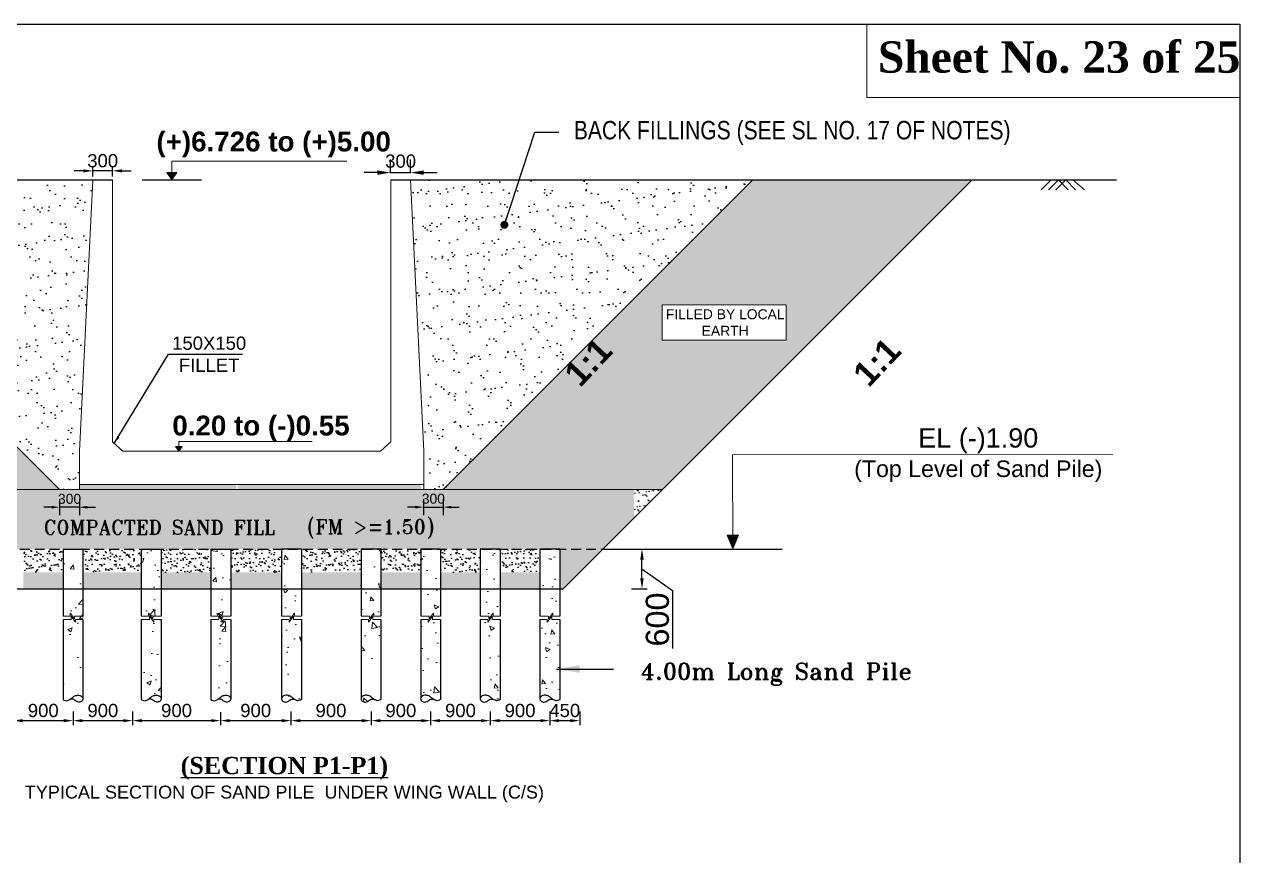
# Model space of a CAD drawing. Extents: x -358915 to 1258323, y -1667244 to -305611.
# Drawn here: x 1060083 to 1078436, y -1490177 to -1477621 of the extents above; entities that cross this region are included whole.
import ezdxf

# ---------------------------------------------------------------- set-up
doc = ezdxf.new("R2010")
doc.units = 0
doc.header["$LTSCALE"] = 300
doc.header["$MEASUREMENT"] = 0
doc.linetypes.add('DASHED', pattern=[0.75, 0.5, -0.25])
doc.layers.get('0').update_dxf_attribs({"linetype": 'CONTINUOUS'})
doc.layers.get('DEFPOINTS').update_dxf_attribs({"linetype": 'CONTINUOUS'})
doc.layers.add('Dim', color=7, linetype='CONTINUOUS', lineweight=9)
doc.layers.add('HATCH', color=252, linetype='CONTINUOUS', lineweight=5)
for name, color, linetype in [('LINE', 7, 'CONTINUOUS'), ('P1', 7, 'CONTINUOUS'), ('TEXT', 10, 'CONTINUOUS'), ('TXT', 7, 'CONTINUOUS')]:
    doc.layers.add(name, color=color, linetype=linetype)
doc.styles.add('Arial', font='arial.ttf')
doc.styles.add('BIG', font='ROMANT.SHX')
doc.styles.add('DIM', font='isocp3.shx')
doc.dimstyles.new('3', dxfattribs={"dimtxt": 225, "dimasz": 350, "dimexe": 100, "dimexo": 25, "dimgap": 9, "dimtad": 0, "dimdec": 0, "dimzin": 0, "dimdsep": 46, "dimtxsty": 'Standard', "dimcen": 0, "dimclrd": 5, "dimclre": 6, "dimclrt": 256, "dimadec": 0, "dimazin": 0, "dimtfac": 1, "dimtdec": 0, "dimtofl": 0, "dimtmove": 2, "dimatfit": 3, "dimfxl": 1, "dimtolj": 1, "dimtzin": 0, "dimarcsym": 0})
doc.dimstyles.new('dim_100', dxfattribs={"dimtxt": 200, "dimasz": 200, "dimexe": 200, "dimexo": 100, "dimgap": 70, "dimtad": 1, "dimdec": 0, "dimzin": 0, "dimdsep": 46, "dimtxsty": 'DIM', "dimcen": 150, "dimclrd": 5, "dimclre": 5, "dimclrt": 7, "dimadec": 0, "dimazin": 0, "dimtfac": 1, "dimtdec": 0, "dimtmove": 0, "dimatfit": 3, "dimfxl": 20, "dimtolj": 1, "dimtzin": 0, "dimarcsym": 0})
doc.dimstyles.new('dim_250', dxfattribs={"dimtxt": 500, "dimasz": 500, "dimexe": 500, "dimexo": 100, "dimgap": 150, "dimtad": 1, "dimdec": 0, "dimzin": 0, "dimdsep": 46, "dimtxsty": 'Arial', "dimcen": 350, "dimclrd": 5, "dimclre": 5, "dimclrt": 7, "dimadec": 0, "dimazin": 0, "dimtfac": 1, "dimtdec": 0, "dimtmove": 0, "dimatfit": 3, "dimfxl": 500, "dimfxlon": 1, "dimtolj": 1, "dimtzin": 0, "dimarcsym": 0})
doc.dimstyles.new('dim_60', dxfattribs={"dimtxt": 120, "dimasz": 120, "dimexe": 60, "dimexo": 60, "dimgap": 50, "dimtad": 1, "dimdec": 0, "dimzin": 0, "dimdsep": 46, "dimtxsty": 'DIM', "dimcen": 0.09, "dimclrd": 5, "dimclre": 5, "dimclrt": 7, "dimadec": 0, "dimazin": 0, "dimtfac": 1, "dimtdec": 0, "dimtmove": 0, "dimatfit": 3, "dimfxl": 1, "dimtolj": 1, "dimtzin": 0, "dimarcsym": 0})
doc.dimstyles.new('dim_70', dxfattribs={"dimtxt": 140, "dimasz": 140, "dimexe": 70, "dimexo": 40, "dimgap": 50, "dimtad": 1, "dimdec": 0, "dimzin": 0, "dimdsep": 46, "dimtxsty": 'Arial', "dimcen": 0.09, "dimclrd": 5, "dimclre": 5, "dimclrt": 7, "dimadec": 0, "dimazin": 0, "dimtfac": 1, "dimtdec": 0, "dimtmove": 0, "dimatfit": 3, "dimfxl": 1, "dimtolj": 1, "dimtzin": 0, "dimarcsym": 0})
doc.dimstyles.new('dim_80', dxfattribs={"dimtxt": 160, "dimasz": 160, "dimexe": 80, "dimexo": 40, "dimgap": 50, "dimtad": 1, "dimdec": 0, "dimzin": 0, "dimdsep": 46, "dimtxsty": 'DIM', "dimcen": 0.09, "dimclrd": 5, "dimclre": 5, "dimclrt": 7, "dimadec": 0, "dimazin": 0, "dimtfac": 1, "dimtdec": 0, "dimtmove": 0, "dimatfit": 3, "dimfxl": 1, "dimtolj": 1, "dimtzin": 0, "dimarcsym": 0})
pattern_1 = [(37.5, (-4866.36, -13804.2), (-12.59867, 385.364754), [0, -304, 0, -340, 0, -325]), (7.5, (-4866.36, -13804.2), (353.95534, 564.42921), [0, -164, 0, -274, 0, -105]), (327.5, (-5112.36, -13804.2), (622.82837, 1.13181), [0, -100, 0, -360, 0, -470]), (317.5, (-5112.36, -13804.2), (601.22532, 175.53511), [0, -50, 0, -236, 0, -270])]
pattern_2 = [(37.5, (-4866.36, -13804.19), (-5.039469, 154.1459015), [0, -121.6, 0, -136, 0, -130]), (7.5, (-4866.36, -13804.19), (141.582136, 225.771685), [0, -65.6, 0, -109.6, 0, -42]), (327.5, (-4964.76, -13804.19), (249.131349, 0.452724), [0, -40, 0, -144, 0, -188]), (317.5, (-4964.76, -13804.19), (240.490128, 70.214045), [0, -20, 0, -94.4, 0, -108])]
pattern_3 = [(37.5, (-44131.26, -8024.76), (-4.409535, 134.877664), [0, -106.4, 0, -119, 0, -113.75]), (7.5, (-44131.26, -8024.76), (123.88437, 197.550225), [0, -57.4, 0, -95.9, 0, -36.75]), (327.5, (-44217.36, -8024.76), (217.98993, 0.396134), [0, -35, 0, -126, 0, -164.5]), (317.5, (-44217.36, -8024.76), (210.428862, 61.43729), [0, -17.5, 0, -82.6, 0, -94.5])]

# ---------------------------------------------------------------- blocks, each defined once
blk = doc.blocks.new('*D1512')
at = {"layer": 'DEFPOINTS', "color": 0, "ltscale": 50, "transparency": 16777216}
for p in [(1061116, -1479834), (1061116, -1479960), (1061416, -1479960)]:
    blk.add_point(p, dxfattribs=at)
at = {"layer": 'HATCH', "color": 5, "lineweight": -2, "ltscale": 50, "transparency": 16777216}
for p, q in [((1061116, -1479920), (1061116, -1479764)), ((1061416, -1479920), (1061416, -1479764)), ((1060976, -1479834), (1060836, -1479834)), ((1061416, -1479834), (1061116, -1479834)), ((1061556, -1479834), (1061696, -1479834))]:
    blk.add_line(p, q, dxfattribs=at)
at = {"layer": 'HATCH', "color": 5, "ltscale": 50, "transparency": 16777216}
for points in [[(1060976, -1479811), (1060976, -1479858), (1061116, -1479834)], [(1061556, -1479811), (1061556, -1479858), (1061416, -1479834)]]:
    blk.add_solid(points, dxfattribs=at)
at = {"layer": 'HATCH', "color": 7, "ltscale": 50, "transparency": 16777216, "insert": (1061266, -1479682), "char_height": 200, "attachment_point": 5, "style": 'Arial'}
blk.add_mtext('\\A1;300', dxfattribs=at)
blk = doc.blocks.new('*D1513')
at = {"layer": 'DEFPOINTS', "color": 0, "ltscale": 500, "transparency": 16777216}
for p in [(1060616, -1484645), (1060916, -1484645), (1060616, -1484914)]:
    blk.add_point(p, dxfattribs=at)
at = {"layer": 'Dim', "color": 5, "lineweight": -2, "ltscale": 500, "transparency": 16777216}
for p, q in [((1060496, -1484914), (1060376, -1484914)), ((1060616, -1484794), (1060616, -1485034)), ((1060916, -1484914), (1060616, -1484914)), ((1060916, -1484794), (1060916, -1485034)), ((1061036, -1484914), (1061156, -1484914))]:
    blk.add_line(p, q, dxfattribs=at)
at = {"layer": 'Dim', "color": 5, "ltscale": 500, "transparency": 16777216}
for points in [[(1060496, -1484894), (1060496, -1484934), (1060616, -1484914)], [(1061036, -1484894), (1061036, -1484934), (1060916, -1484914)]]:
    blk.add_solid(points, dxfattribs=at)
at = {"layer": 'Dim', "color": 7, "ltscale": 500, "transparency": 16777216, "insert": (1060766, -1484788), "char_height": 150, "attachment_point": 5, "style": 'Arial'}
blk.add_mtext('\\A1;300', dxfattribs=at)
blk = doc.blocks.new('*D1514')
at = {"layer": 'DEFPOINTS', "color": 0, "ltscale": 50, "transparency": 16777216}
for p in [(1065915, -1479861), (1065615, -1479970), (1065915, -1479970)]:
    blk.add_point(p, dxfattribs=at)
at = {"layer": 'HATCH', "color": 5, "lineweight": -2, "ltscale": 50, "transparency": 16777216}
for p, q in [((1065615, -1479870), (1065615, -1479661)), ((1065915, -1479870), (1065915, -1479661)), ((1065415, -1479861), (1065215, -1479861)), ((1065615, -1479861), (1065915, -1479861)), ((1066115, -1479861), (1066315, -1479861))]:
    blk.add_line(p, q, dxfattribs=at)
at = {"layer": 'HATCH', "color": 5, "ltscale": 50, "transparency": 16777216}
for points in [[(1065415, -1479827), (1065415, -1479894), (1065615, -1479861)], [(1066115, -1479827), (1066115, -1479894), (1065915, -1479861)]]:
    blk.add_solid(points, dxfattribs=at)
at = {"layer": 'HATCH', "color": 7, "ltscale": 50, "transparency": 16777216, "insert": (1065765, -1479688), "char_height": 200, "attachment_point": 5, "style": 'Arial'}
blk.add_mtext('\\A1;300', dxfattribs=at)
blk = doc.blocks.new('*D1515')
at = {"layer": 'DEFPOINTS', "color": 0, "ltscale": 500, "transparency": 16777216}
for p in [(1066110, -1484643), (1066410, -1484643), (1066410, -1484913)]:
    blk.add_point(p, dxfattribs=at)
at = {"layer": 'Dim', "color": 5, "lineweight": -2, "ltscale": 500, "transparency": 16777216}
for p, q in [((1065990, -1484913), (1065870, -1484913)), ((1066110, -1484793), (1066110, -1485033)), ((1066110, -1484913), (1066410, -1484913)), ((1066410, -1484793), (1066410, -1485033)), ((1066530, -1484913), (1066650, -1484913))]:
    blk.add_line(p, q, dxfattribs=at)
at = {"layer": 'Dim', "color": 5, "ltscale": 500, "transparency": 16777216}
for points in [[(1065990, -1484893), (1065990, -1484933), (1066110, -1484913)], [(1066530, -1484893), (1066530, -1484933), (1066410, -1484913)]]:
    blk.add_solid(points, dxfattribs=at)
at = {"layer": 'Dim', "color": 7, "ltscale": 500, "transparency": 16777216, "insert": (1066260, -1484786), "char_height": 150, "attachment_point": 5, "style": 'Arial'}
blk.add_mtext('\\A1;300', dxfattribs=at)
blk = doc.blocks.new('RT')
at = {"layer": 'Dim', "ltscale": 50}
h = blk.add_hatch(dxfattribs=at)
h.set_pattern_fill('AR-CONC', color=8, scale=100, style=0)
h.set_pattern_definition([(50, (-3013919.5, 641592.65), (717.26018, -62.75213), [75, -825]), (355, (-3013919.5, 641592.65), (-138.75133, 752.19213), [60, -660]), (100.4514, (-3013859.75, 641587.4), (578.50938, 689.43954), [63.74019, -701.14211]), (46.1842, (-3013919.5, 641792.65), (1067.24105, -165.51901), [112.5, -1237.5]), (96.6356, (-3013830.6, 641778.9), (934.6627, 974.11787), [95.6103, -1051.713]), (351.1842, (-3013919.5, 641792.7), (934.66195, 974.1186), [90, -990]), (21, (-3013819.5, 641742.65), (596.90705, -402.61889), [75, -825]), (326, (-3013819.5, 641742.65), (243.31533, 725.15005), [60, -660]), (71.4514, (-3013769.8, 641709.1), (840.22263, 322.5305), [63.74019, -701.14211]), (37.5, (-3013919.52, 641592.65), (12.159855, 332.893854), [0, -652, 0, -670, 0, -662.5]), (7.5, (-3013919.52, 641592.65), (263.069537, 394.41171), [0, -382, 0, -637, 0, -252.5]), (327.5, (-3014142.52, 641592.65), (533.822436, -22.554872), [0, -250, 0, -780, 0, -1035]), (317.5, (-3014242.52, 641592.65), (583.18617, 100.10498), [0, -325, 0, -518, 0, -735])])
h.paths.add_polyline_path([(150, -2269), (138, -2291), (119, -2305), (97, -2311), (74, -2310), (52, -2302), (33, -2290), (15, -2276), (-6, -2267), (-29, -2266), (-52, -2273), (-64, -2281), (-86, -2289), (-109, -2290), (-130, -2283), (-150, -2271), (-150, 0), (150, 0)])
for points in [[(-150, -1014), (-44, -1014), (-44, -966), (22, -1055), (22, -1014), (150, -1014)], [(-150, -1063), (-29, -1063), (-29, -1015), (38, -1103), (38, -1063), (150, -1063)]]:
    blk.add_lwpolyline(points, dxfattribs=at)
at = {"layer": 'P1', "ltscale": 50}
for points in [[(-150, 0), (-150, -1014)], [(-150, 0), (150, 0)], [(150, 0), (150, -1014)], [(-150, -1063), (-150, -2271)], [(150, -1063), (150, -2253)]]:
    blk.add_lwpolyline(points, dxfattribs=at)
blk.add_spline([(-150, -2271), (-115, -2289), (-72, -2284), (-23, -2252), (15, -2223), (67, -2207), (106, -2210), (132, -2224), (144, -2239), (150, -2253), (150, -2266), (123, -2303), (73, -2309), (38, -2293), (10, -2273), (-18, -2265), (-51, -2273)], degree=3, dxfattribs=at)
blk = doc.blocks.new('PILE.5')
at = {"layer": 'HATCH', "color": 5}
blk.add_blockref('RT', (0, 0), dxfattribs=at)
blk = doc.blocks.new('*D1517')
at = {"layer": 'DEFPOINTS', "color": 0, "ltscale": 50, "transparency": 16777216}
for p in [(1061719, -1487967), (1063045, -1487967), (1063045, -1488137)]:
    blk.add_point(p, dxfattribs=at)
at = {"layer": 'HATCH', "color": 5, "lineweight": -2, "ltscale": 50, "transparency": 16777216}
for p, q in [((1061719, -1488007), (1061719, -1488207)), ((1063045, -1488007), (1063045, -1488207)), ((1061859, -1488137), (1062905, -1488137))]:
    blk.add_line(p, q, dxfattribs=at)
at = {"layer": 'HATCH', "color": 5, "ltscale": 50, "transparency": 16777216}
for points in [[(1061859, -1488114), (1061859, -1488161), (1061719, -1488137)], [(1062905, -1488114), (1062905, -1488161), (1063045, -1488137)]]:
    blk.add_solid(points, dxfattribs=at)
at = {"layer": 'HATCH', "color": 7, "ltscale": 50, "transparency": 16777216, "insert": (1062382, -1487985), "char_height": 200, "attachment_point": 5, "style": 'Arial'}
blk.add_mtext('\\A1;900', dxfattribs=at)
blk = doc.blocks.new('*D1518')
at = {"layer": 'DEFPOINTS', "color": 0, "ltscale": 50, "transparency": 16777216}
for p in [(1060819, -1487967), (1061719, -1487960), (1061719, -1488137)]:
    blk.add_point(p, dxfattribs=at)
at = {"layer": 'HATCH', "color": 5, "lineweight": -2, "ltscale": 50, "transparency": 16777216}
for p, q in [((1060819, -1488007), (1060819, -1488207)), ((1061719, -1488000), (1061719, -1488207)), ((1060959, -1488137), (1061579, -1488137))]:
    blk.add_line(p, q, dxfattribs=at)
at = {"layer": 'HATCH', "color": 5, "ltscale": 50, "transparency": 16777216}
for points in [[(1060959, -1488114), (1060959, -1488161), (1060819, -1488137)], [(1061579, -1488114), (1061579, -1488161), (1061719, -1488137)]]:
    blk.add_solid(points, dxfattribs=at)
at = {"layer": 'HATCH', "color": 7, "ltscale": 50, "transparency": 16777216, "insert": (1061269, -1487985), "char_height": 200, "attachment_point": 5, "style": 'Arial'}
blk.add_mtext('\\A1;900', dxfattribs=at)
blk = doc.blocks.new('*D1519')
at = {"layer": 'DEFPOINTS', "color": 0, "ltscale": 50, "transparency": 16777216}
for p in [(1059919, -1487967), (1060819, -1487960), (1060819, -1488137)]:
    blk.add_point(p, dxfattribs=at)
at = {"layer": 'HATCH', "color": 5, "lineweight": -2, "ltscale": 50, "transparency": 16777216}
for p, q in [((1059919, -1488007), (1059919, -1488207)), ((1060819, -1488000), (1060819, -1488207)), ((1060059, -1488137), (1060679, -1488137))]:
    blk.add_line(p, q, dxfattribs=at)
at = {"layer": 'HATCH', "color": 5, "ltscale": 50, "transparency": 16777216}
for points in [[(1060059, -1488114), (1060059, -1488161), (1059919, -1488137)], [(1060679, -1488114), (1060679, -1488161), (1060819, -1488137)]]:
    blk.add_solid(points, dxfattribs=at)
at = {"layer": 'HATCH', "color": 7, "ltscale": 50, "transparency": 16777216, "insert": (1060369, -1487985), "char_height": 200, "attachment_point": 5, "style": 'Arial'}
blk.add_mtext('\\A1;900', dxfattribs=at)
blk = doc.blocks.new('*D1521')
at = {"layer": 'DEFPOINTS', "color": 0, "ltscale": 50, "transparency": 16777216}
for p in [(1063045, -1487967), (1064110, -1487960), (1064110, -1488137)]:
    blk.add_point(p, dxfattribs=at)
at = {"layer": 'HATCH', "color": 5, "lineweight": -2, "ltscale": 50, "transparency": 16777216}
for p, q in [((1063045, -1488007), (1063045, -1488207)), ((1064110, -1488000), (1064110, -1488207)), ((1063185, -1488137), (1063970, -1488137))]:
    blk.add_line(p, q, dxfattribs=at)
at = {"layer": 'HATCH', "color": 5, "ltscale": 50, "transparency": 16777216}
for points in [[(1063185, -1488114), (1063185, -1488161), (1063045, -1488137)], [(1063970, -1488114), (1063970, -1488161), (1064110, -1488137)]]:
    blk.add_solid(points, dxfattribs=at)
at = {"layer": 'HATCH', "color": 7, "ltscale": 50, "transparency": 16777216, "insert": (1063577, -1487985), "char_height": 200, "attachment_point": 5, "style": 'Arial'}
blk.add_mtext('\\A1;900', dxfattribs=at)
blk = doc.blocks.new('*D1522')
at = {"layer": 'DEFPOINTS', "color": 0, "ltscale": 50, "transparency": 16777216}
for p in [(1064110, -1488000), (1065319, -1487960), (1065319, -1488137)]:
    blk.add_point(p, dxfattribs=at)
at = {"layer": 'HATCH', "color": 5, "lineweight": -2, "ltscale": 50, "transparency": 16777216}
for p, q in [((1065319, -1488000), (1065319, -1488207)), ((1064110, -1488040), (1064110, -1488207)), ((1064250, -1488137), (1065179, -1488137))]:
    blk.add_line(p, q, dxfattribs=at)
at = {"layer": 'HATCH', "color": 5, "ltscale": 50, "transparency": 16777216}
for points in [[(1064250, -1488114), (1064250, -1488161), (1064110, -1488137)], [(1065179, -1488114), (1065179, -1488161), (1065319, -1488137)]]:
    blk.add_solid(points, dxfattribs=at)
at = {"layer": 'HATCH', "color": 7, "ltscale": 50, "transparency": 16777216, "insert": (1064714, -1487985), "char_height": 200, "attachment_point": 5, "style": 'Arial'}
blk.add_mtext('\\A1;900', dxfattribs=at)
blk = doc.blocks.new('*D1523')
at = {"layer": 'DEFPOINTS', "color": 0, "ltscale": 50, "transparency": 16777216}
for p in [(1065319, -1487967), (1066219, -1487960), (1066219, -1488137)]:
    blk.add_point(p, dxfattribs=at)
at = {"layer": 'HATCH', "color": 5, "lineweight": -2, "ltscale": 50, "transparency": 16777216}
for p, q in [((1065319, -1488007), (1065319, -1488207)), ((1066219, -1488000), (1066219, -1488207)), ((1065459, -1488137), (1066079, -1488137))]:
    blk.add_line(p, q, dxfattribs=at)
at = {"layer": 'HATCH', "color": 5, "ltscale": 50, "transparency": 16777216}
for points in [[(1065459, -1488114), (1065459, -1488161), (1065319, -1488137)], [(1066079, -1488114), (1066079, -1488161), (1066219, -1488137)]]:
    blk.add_solid(points, dxfattribs=at)
at = {"layer": 'HATCH', "color": 7, "ltscale": 50, "transparency": 16777216, "insert": (1065769, -1487985), "char_height": 200, "attachment_point": 5, "style": 'Arial'}
blk.add_mtext('\\A1;900', dxfattribs=at)
blk = doc.blocks.new('*D1524')
at = {"layer": 'DEFPOINTS', "color": 0, "ltscale": 50, "transparency": 16777216}
for p in [(1066219, -1487967), (1067119, -1487960), (1067119, -1488137)]:
    blk.add_point(p, dxfattribs=at)
at = {"layer": 'HATCH', "color": 5, "lineweight": -2, "ltscale": 50, "transparency": 16777216}
for p, q in [((1066219, -1488007), (1066219, -1488207)), ((1067119, -1488000), (1067119, -1488207)), ((1066359, -1488137), (1066979, -1488137))]:
    blk.add_line(p, q, dxfattribs=at)
at = {"layer": 'HATCH', "color": 5, "ltscale": 50, "transparency": 16777216}
for points in [[(1066359, -1488114), (1066359, -1488161), (1066219, -1488137)], [(1066979, -1488114), (1066979, -1488161), (1067119, -1488137)]]:
    blk.add_solid(points, dxfattribs=at)
at = {"layer": 'HATCH', "color": 7, "ltscale": 50, "transparency": 16777216, "insert": (1066669, -1487985), "char_height": 200, "attachment_point": 5, "style": 'Arial'}
blk.add_mtext('\\A1;900', dxfattribs=at)
blk = doc.blocks.new('*D1525')
at = {"layer": 'DEFPOINTS', "color": 0, "ltscale": 50, "transparency": 16777216}
for p in [(1067119, -1487967), (1068019, -1487960), (1068019, -1488137)]:
    blk.add_point(p, dxfattribs=at)
at = {"layer": 'HATCH', "color": 5, "lineweight": -2, "ltscale": 50, "transparency": 16777216}
for p, q in [((1067119, -1488007), (1067119, -1488207)), ((1068019, -1488000), (1068019, -1488207)), ((1067259, -1488137), (1067879, -1488137))]:
    blk.add_line(p, q, dxfattribs=at)
at = {"layer": 'HATCH', "color": 5, "ltscale": 50, "transparency": 16777216}
for points in [[(1067259, -1488114), (1067259, -1488161), (1067119, -1488137)], [(1067879, -1488114), (1067879, -1488161), (1068019, -1488137)]]:
    blk.add_solid(points, dxfattribs=at)
at = {"layer": 'HATCH', "color": 7, "ltscale": 50, "transparency": 16777216, "insert": (1067569, -1487985), "char_height": 200, "attachment_point": 5, "style": 'Arial'}
blk.add_mtext('\\A1;900', dxfattribs=at)
blk = doc.blocks.new('*D1526')
at = {"layer": 'DEFPOINTS', "color": 0, "ltscale": 50, "transparency": 16777216}
for p in [(1068019, -1487967), (1068469, -1487960), (1068469, -1488137)]:
    blk.add_point(p, dxfattribs=at)
at = {"layer": 'HATCH', "color": 5, "lineweight": -2, "ltscale": 50, "transparency": 16777216}
for p, q in [((1068019, -1488007), (1068019, -1488207)), ((1068469, -1488000), (1068469, -1488207)), ((1068159, -1488137), (1068329, -1488137))]:
    blk.add_line(p, q, dxfattribs=at)
at = {"layer": 'HATCH', "color": 5, "ltscale": 50, "transparency": 16777216}
for points in [[(1068159, -1488114), (1068159, -1488161), (1068019, -1488137)], [(1068329, -1488114), (1068329, -1488161), (1068469, -1488137)]]:
    blk.add_solid(points, dxfattribs=at)
at = {"layer": 'HATCH', "color": 7, "ltscale": 50, "transparency": 16777216, "insert": (1068244, -1487985), "char_height": 200, "attachment_point": 5, "style": 'Arial'}
blk.add_mtext('\\A1;450', dxfattribs=at)
blk = doc.blocks.new('*D1607')
at = {"layer": 'DEFPOINTS', "color": 0, "ltscale": 500, "transparency": 16777216}
for p in [(1069069, -1485546), (1069410, -1485546), (1069210, -1486146)]:
    blk.add_point(p, dxfattribs=at)
at = {"layer": 'Dim', "color": 5, "lineweight": -2, "ltscale": 500, "transparency": 16777216}
for p, q in [((1069109, -1485546), (1069490, -1485546)), ((1069410, -1485986), (1069410, -1485706)), ((1069410, -1485846), (1069872, -1486173)), ((1069250, -1486146), (1069490, -1486146)), ((1069872, -1486173), (1069872, -1487047))]:
    blk.add_line(p, q, dxfattribs=at)
at = {"layer": 'Dim', "color": 5, "ltscale": 500, "transparency": 16777216}
for points in [[(1069383, -1485706), (1069437, -1485706), (1069410, -1485546)], [(1069383, -1485986), (1069437, -1485986), (1069410, -1486146)]]:
    blk.add_solid(points, dxfattribs=at)
at = {"layer": 'Dim', "color": 7, "ltscale": 500, "transparency": 16777216, "insert": (1069644, -1486610), "char_height": 350, "attachment_point": 5, "rotation": 90, "style": 'Arial'}
blk.add_mtext('\\A1;600', dxfattribs=at)

msp = doc.modelspace()

# ---------------------------------------------------------------- hatches: boundary and pattern name
at = {"layer": 'Dim', "ltscale": 500}
h = msp.add_hatch(color=15, dxfattribs=at)
h.dxf.hatch_style = 1
h.paths.add_polyline_path([(1062309.2, -1479858.7), (1062234.7, -1479858.7), (1062309.2, -1479969.5)])
h.paths.add_polyline_path([(1062383.8, -1479858.7), (1062309.2, -1479858.7), (1062309.2, -1479969.5)])
h = msp.add_hatch(color=15, dxfattribs=at)
h.dxf.hatch_style = 1
h.paths.add_polyline_path([(1062416.3, -1483995.6), (1062366.6, -1483995.6), (1062416.3, -1484069.5)])
h.paths.add_polyline_path([(1062466.1, -1483995.6), (1062416.3, -1483995.6), (1062416.3, -1484069.5)])
h = msp.add_hatch(color=8, dxfattribs=at)
h.dxf.hatch_style = 1
h.paths.add_polyline_path([(1070869, -1485334.5), (1070782.2, -1485334.5), (1070695.3, -1485334.5), (1070782.2, -1485541.9)])
at = {"layer": 'LINE', "lineweight": 9, "ltscale": 50}
h = msp.add_hatch(dxfattribs=at)
h.set_pattern_fill('AR-SAND', color=0, scale=80, style=0)
h.set_pattern_definition(pattern_2)
h.paths.add_polyline_path([(1055940.5, -1479969.5), (1051738.1, -1479969.5), (1056413.1, -1484644.5), (1060615.5, -1484644.5)])
h.paths.add_polyline_path([(1057320.1, -1482392.1), (1055452.5, -1482392.1), (1055452.5, -1481857.8), (1057320.1, -1481857.8)], flags=16)
h.paths.add_polyline_path([(1055454.5, -1482397), (1057323.1, -1482397), (1057323.1, -1481837.9), (1055454.5, -1481837.9)], flags=24)
at = {"layer": 'LINE', "ltscale": 50}
h = msp.add_hatch(dxfattribs=at)
h.set_pattern_fill('AR-SAND', color=4, scale=200, style=0)
h.set_pattern_definition(pattern_1)
h.paths.add_polyline_path([(1061115.5, -1479969.5), (1055940.5, -1479969.5), (1060616.5, -1484645.5), (1060915.5, -1484645.5), (1060915.5, -1484069.5)])
h = msp.add_hatch(dxfattribs=at)
h.set_pattern_fill('AR-SAND', color=4, scale=200, style=0)
h.set_pattern_definition(pattern_1)
h.paths.add_polyline_path([(1065921.7, -1479969.5), (1071096.7, -1479969.5), (1066420.8, -1484645.5), (1066121.7, -1484645.5), (1066121.7, -1484069.5)])
at = {"layer": 'LINE', "lineweight": 9, "ltscale": 50}
h = msp.add_hatch(dxfattribs=at)
h.set_pattern_fill('AR-SAND', color=0, scale=80, style=0)
h.set_pattern_definition(pattern_2)
h.paths.add_polyline_path([(1071584.7, -1482392.1), (1069725.4, -1482392.1), (1069725.4, -1482406.3), (1071593.9, -1482406.3), (1071593.9, -1481847.2), (1069725.4, -1481847.2), (1069725.4, -1481857.8), (1071584.7, -1481857.8)])
h.paths.add_polyline_path([(1071584.7, -1482392.1), (1069728.3, -1482392.1), (1069728.3, -1482401.3), (1071595.9, -1482401.3), (1071595.9, -1481867), (1071584.7, -1481867)])
h.paths.add_polyline_path([(1069717.1, -1481857.8), (1071584.7, -1481857.8), (1071584.7, -1482392.1), (1069717.1, -1482392.1)])
h.paths.add_polyline_path([(1069721.7, -1484643), (1074394.5, -1479970.2), (1071084.5, -1479969.5), (1066416.6, -1484637.5)])
h = msp.add_hatch(dxfattribs=at)
h.set_pattern_fill('AR-SAND', color=0, scale=80, style=0)
h.set_pattern_definition(pattern_2)
h.paths.add_polyline_path([(1060553.8, -1484943.3), (1060978.5, -1484943.3), (1060978.5, -1484634.2), (1060553.8, -1484634.2)], flags=9)
h.paths.add_polyline_path([(1066048, -1484941.8), (1066472.7, -1484941.8), (1066472.7, -1484632.7), (1066048, -1484632.7)], flags=9)
h.paths.add_polyline_path([(1064366.5, -1485468.3), (1066657.7, -1485468.3), (1066657.7, -1484979.5), (1064366.5, -1484979.5)], flags=24)
h.paths.add_polyline_path([(1060350.1, -1485377.3), (1064397.8, -1485377.3), (1064397.8, -1485056.5), (1060350.1, -1485056.5)], flags=24)
h.paths.add_polyline_path([(1068818.4, -1485546.3), (1069292.1, -1485072.6), (1069290.6, -1484644.5), (1056413.1, -1484644.5), (1057314.8, -1485546.3)])
at = {"layer": 'LINE', "lineweight": 15}
h = msp.add_hatch(dxfattribs=at)
h.set_pattern_fill('AR-CONC', color=1, scale=20, style=0)
h.set_pattern_definition([(50, (773281.04, -1519509.75), (143.452037, -12.550427), [15, -165]), (355, (773281.04, -1519509.75), (-27.75027, 150.43843), [12, -132]), (100.451444, (773293, -1519510.79), (115.70177, 137.888), [12.74804, -140.22842]), (46.1842, (773281.04, -1519469.75), (213.44827, -33.10386), [22.5, -247.5]), (96.635635, (773298.83, -1519472.5), (186.93239, 194.82372), [19.12207, -210.34275]), (351.18416, (773281.04, -1519469.75), (186.93239, 194.82372), [18, -198]), (21, (773301.04, -1519479.75), (119.38141, -80.52378), [15, -165]), (326, (773301.04, -1519479.75), (48.66307, 145.03001), [12, -132]), (71.451445, (773310.99, -1519486.46), (168.044475, 64.50623), [12.74804, -140.22842]), (37.5, (773281.043, -1519509.746), (2.431971, 66.578771), [0, -130.4, 0, -134, 0, -132.5]), (7.5, (773281.04, -1519509.746), (52.613907, 78.882342), [0, -76.4, 0, -127.4, 0, -50.5]), (327.5, (773236.443, -1519509.746), (106.764487, -4.510974), [0, -50, 0, -156, 0, -207]), (317.5, (773216.44, -1519509.75), (116.637234, 20.020996), [0, -65, 0, -103.6, 0, -147])])
h.paths.add_polyline_path([(1063286.2, -1484644.5), (1063286.2, -1484569.5), (1060915.5, -1484569.5), (1060915.5, -1484644.5)])
h.paths.add_polyline_path([(1066080.1, -1484644.5), (1066080.1, -1484569.5), (1063310.1, -1484569.5), (1063300.8, -1484646)])
at = {"layer": 'LINE', "lineweight": 9, "ltscale": 50}
h = msp.add_hatch(dxfattribs=at)
h.set_pattern_fill('AR-SAND', color=0, scale=80, style=0)
h.set_pattern_definition(pattern_2)
h.paths.add_polyline_path([(1069292.1, -1485072.6), (1069720.1, -1484644.5), (1069290.6, -1484644.5)])
at = {"layer": 'LINE'}
h = msp.add_hatch(dxfattribs=at)
h.set_pattern_fill('AR-SAND', color=256, scale=70, style=0)
h.set_pattern_definition([(37.5, (-6869.53, -9177.6), (-4.409535, 134.877664), [0, -106.4, 0, -119, 0, -113.75]), (7.5, (-6869.53, -9177.6), (123.88437, 197.550225), [0, -57.4, 0, -95.9, 0, -36.75]), (327.5, (-6955.63, -9177.6), (217.98993, 0.396134), [0, -35, 0, -126, 0, -164.5]), (317.5, (-6955.63, -9177.6), (210.428862, 61.43729), [0, -17.5, 0, -82.6, 0, -94.5])])
h.paths.add_polyline_path([(1068468.6, -1485896.1), (1068168.6, -1485896.1), (1068168.6, -1486146.3), (1068218.4, -1486146.3)])
h.paths.add_polyline_path([(1067868.6, -1485896.1), (1067268.6, -1485896.1), (1067268.6, -1486146.3), (1067868.6, -1486146.3)])
h.paths.add_polyline_path([(1066968.6, -1485896.1), (1066368.6, -1485896.1), (1066368.6, -1486146.3), (1066968.6, -1486146.3)])
h.paths.add_polyline_path([(1066068.6, -1485896.1), (1065468.6, -1485896.1), (1065468.6, -1486146.3), (1066068.6, -1486146.3)])
h.paths.add_polyline_path([(1065168.6, -1485896.1), (1064268.5, -1485896.1), (1064268.5, -1486146.3), (1065168.6, -1486146.3)])
h.paths.add_polyline_path([(1063968.5, -1485896.1), (1063200, -1485896.1), (1063200, -1486146.3), (1063968.5, -1486146.3)])
h.paths.add_polyline_path([(1062900, -1485896.1), (1062149.9, -1485896.1), (1062149.9, -1486146.3), (1062900, -1486146.3)])
h.paths.add_polyline_path([(1061849.9, -1485896.1), (1060968.6, -1485896.1), (1060968.6, -1486146.3), (1061849.9, -1486146.3)])
h.paths.add_polyline_path([(1060668.6, -1485896.1), (1060068.6, -1485896.1), (1060068.6, -1486146.3), (1060668.6, -1486146.3)])
h.paths.add_polyline_path([(1059768.6, -1485896.1), (1059168.6, -1485896.1), (1059168.6, -1486146.3), (1059768.6, -1486146.3)])
h.paths.add_polyline_path([(1058868.6, -1485896.1), (1058268.6, -1485896.1), (1058268.6, -1486146.3), (1058868.6, -1486146.3)])
h.paths.add_polyline_path([(1057968.6, -1485896.1), (1057664.6, -1485896.1), (1057914.8, -1486146.3), (1057968.6, -1486146.3)])
h.paths.add_polyline_path([(1068468.6, -1485896.1), (1068768.6, -1485596.1), (1068768.6, -1485546.3), (1068168.6, -1485546.3), (1068168.6, -1485896.1)])
h = msp.add_hatch(dxfattribs=at)
h.set_pattern_fill('AR-SAND', color=256, scale=70, style=0)
h.set_pattern_definition(pattern_3)
h.paths.add_polyline_path([(1060668.6, -1485896.1), (1060668.6, -1485546.3), (1060068.6, -1485546.3), (1060068.6, -1485896.1)])
h.paths.add_polyline_path([(1061849.9, -1485896.1), (1061849.9, -1485546.3), (1060968.6, -1485546.3), (1060968.6, -1485896.1)])
h = msp.add_hatch(dxfattribs=at)
h.set_pattern_fill('AR-SAND', color=256, scale=70, style=0)
h.set_pattern_definition(pattern_3)
h.paths.add_polyline_path([(1062900, -1485546.3), (1062149.9, -1485546.3), (1062149.9, -1485896.1), (1062900, -1485896.1)])
h.paths.add_polyline_path([(1063968.5, -1485896.1), (1063968.5, -1485546.3), (1063200, -1485546.3), (1063200, -1485896.1)])
h = msp.add_hatch(dxfattribs=at)
h.set_pattern_fill('AR-SAND', color=256, scale=70, style=0)
h.set_pattern_definition(pattern_3)
h.paths.add_polyline_path([(1065168.6, -1485546.3), (1064268.5, -1485546.3), (1064268.5, -1485896.1), (1065168.6, -1485896.1)])
h.paths.add_polyline_path([(1066068.6, -1485546.3), (1065468.6, -1485546.3), (1065468.6, -1485896.1), (1066068.6, -1485896.1)])
h = msp.add_hatch(dxfattribs=at)
h.set_pattern_fill('AR-SAND', color=256, scale=70, style=0)
h.set_pattern_definition(pattern_3)
h.paths.add_polyline_path([(1066368.6, -1485546.3), (1066368.6, -1485896.1), (1066968.6, -1485896.1), (1066968.6, -1485546.3)])
h.paths.add_polyline_path([(1067868.6, -1485896.1), (1067868.6, -1485546.3), (1067268.6, -1485546.3), (1067268.6, -1485896.1)])

# ---------------------------------------------------------------- linework, layer by layer
at = {"color": 7, "lineweight": 15}
for p, q in [((1060915.5, -1484069.5), (1061115.5, -1479969.5)), ((1061415.5, -1483925.1), (1061415.5, -1479969.5)), ((1065615.1, -1483925.1), (1065615.1, -1479969.5)), ((1066115.1, -1484069.5), (1065915.1, -1479969.5)), ((1066360.1, -1479969.5), (1066060.1, -1479969.5)), ((1061415.5, -1483925.1), (1061570.5, -1484069.5)), ((1065615.1, -1483925.1), (1065460.2, -1484069.5)), ((1060915.5, -1484069.5), (1060915.5, -1484644.5)), ((1061570.5, -1484069.5), (1063518.6, -1484069.5)), ((1063518.6, -1484069.5), (1065460.2, -1484069.5)), ((1066115.1, -1484069.5), (1066115.1, -1484644.5)), ((1060915.5, -1484569.5), (1063518.6, -1484569.5)), ((1060915.5, -1484644.5), (1063518.6, -1484644.5)), ((1063518.6, -1484569.5), (1066115.1, -1484569.5)), ((1063518.6, -1484644.5), (1066115.1, -1484644.5))]:
    msp.add_line(p, q, dxfattribs=at)
at = {"layer": 'Dim', "ltscale": 500}
msp.add_line((1070777.1, -1484119.8), (1076518.1, -1484123.1, 0), dxfattribs=at)
for points in [[(1062311, -1479858.7), (1062311, -1479685.5), (1064952.7, -1479685.5)], [(1062416.3, -1483995.6), (1062416.3, -1483919.7), (1064427.9, -1483919.7)], [(1070782.2, -1485541.9), (1070777.1, -1484124.6)], [(1070782.2, -1485541.9), (1070695.3, -1485334.2), (1070782.2, -1485334.5)], [(1070782.2, -1485541.9), (1070869, -1485334.2), (1070782.2, -1485334.5)]]:
    msp.add_lwpolyline(points, dxfattribs=at)
for points in [[(1062309.2, -1479969.5), (1062234.7, -1479858.7), (1062383.8, -1479858.7)], [(1062416.3, -1484069.5), (1062466.1, -1483995.6), (1062366.6, -1483995.6)]]:
    msp.add_lwpolyline(points, close=True, dxfattribs=at)
at = {"layer": 'HATCH', "color": 8, "lineweight": 15}
msp.add_line((1062102.8, -1479969.5), (1062526.4, -1479969.5), dxfattribs=at)
for points in [[(1075587.2, -1479969.5), (1075437.4, -1480119.3)], [(1075697.5, -1479969.5), (1075547.7, -1480119.3)], [(1075807.8, -1479969.5), (1075658, -1480119.3)], [(1075697.5, -1479969.5), (1075847.3, -1480119.3)], [(1075807.8, -1479969.5), (1075957.6, -1480119.3)], [(1075918.1, -1479969.5), (1076089.8, -1480119.3)]]:
    msp.add_lwpolyline(points, dxfattribs=at)
at = {"layer": 'HATCH', "color": 5, "ltscale": 50}
msp.add_lwpolyline([(1071584.7, -1481857.8), (1069717.1, -1481857.8), (1069717.1, -1482392.1), (1071584.7, -1482392.1)], close=True, dxfattribs=at)
msp.add_lwpolyline([(1056413.1, -1484644.5), (1069720.1, -1484644.5)], dxfattribs=at)
at = {"layer": 'LINE'}
for p, q in [((1050686.7, -1479969.5), (1061415.5, -1479969.5)), ((1065615.1, -1479969.5), (1076576.6, -1479969.5)), ((1057914.8, -1486146.3), (1068218.4, -1486146.3))]:
    msp.add_line(p, q, dxfattribs=at)
at = {"layer": 'LINE', "color": 3, "ltscale": 0.5}
for p, q in [((1061860.5, -1479969.5), (1062756.2, -1479969.5)), ((1068818.4, -1485546.3), (1071525.9, -1485546.3))]:
    msp.add_line(p, q, dxfattribs=at)
at = {"layer": 'LINE', "linetype": 'DASHED'}
msp.add_line((1057314.8, -1485546.3), (1068818.4, -1485546.3), dxfattribs=at)
at = {"layer": 'LINE'}
msp.add_lwpolyline([(1078435.6, -1518494.1), (1020634.8, -1518494.1), (1020634.8, -1477620.6), (1078435.6, -1477620.6)], close=True, dxfattribs=at)
at = {"layer": 'LINE', "lineweight": 9}
msp.add_lwpolyline([(1078435.6, -1477620.6), (1072803.4, -1477620.6), (1072803.4, -1478725.4), (1078435.6, -1478725.4)], close=True, dxfattribs=at)
at = {"layer": 'LINE'}
for points in [[(1055940.5, -1479969.5), (1060615.5, -1484644.5)], [(1071086, -1479968), (1066409.5, -1484644.5)], [(1074393.6, -1479971.1), (1068218.4, -1486146.3)]]:
    msp.add_lwpolyline(points, dxfattribs=at)

# ---------------------------------------------------------------- block references
at = {"layer": 'HATCH', "color": 5}
for p in [(1060818.6, -1485546.3), (1061999.9, -1485546.3), (1063050, -1485546.3)]:
    msp.add_blockref('PILE.5', p, dxfattribs=at)
at = {"layer": 'HATCH', "color": 5, "xscale": -1}
for p in [(1064118.5, -1485546.3), (1065318.6, -1485546.3), (1066218.6, -1485546.3), (1067118.6, -1485546.3), (1068018.6, -1485546.3)]:
    msp.add_blockref('PILE.5', p, dxfattribs=at)

# ---------------------------------------------------------------- texts
at = {"layer": 'LINE', "style": 'BIG'}
for s, p in [(' (FM >=1.50)', (1064203.6, -1485315.6)), ('COMPACTED SAND FILL', (1060373, -1485323.8))]:
    msp.add_text(s, height=213.84, dxfattribs=at).set_placement(p)
at = {"layer": 'LINE', "color": 7, "lineweight": 9, "insert": (1072973.2, -1477877.4), "char_height": 474.319, "width": 17037.376, "attachment_point": 1}
msp.add_mtext('{\\fTimes New Roman|b1|i0|c0|p18;Sheet No. 23 of 25}', dxfattribs=at)
at = {"layer": 'LINE', "char_height": 250, "width": 11058.005, "attachment_point": 8, "style": 'BIG'}
for s, insert in [('\\pxqc;\\P{\\fArial Narrow|b0|i0|c0|p34;\\H1.1111x;\\C7;BACK FILLINGS (SEE SL NO. 17 OF NOTES)}', (1071678.4, -1479441.7)), ('4.00m Long Sand Pile', (1071439.6, -1487601.1))]:
    msp.add_mtext(s, dxfattribs=dict(at, insert=insert))
at = {"layer": 'TEXT', "color": 0, "insert": (1069759.1, -1482124.3), "char_height": 150, "width": 1814.649, "attachment_point": 4, "style": 'Arial'}
msp.add_mtext('\\pxqc;FILLED BY LOCAL EARTH', dxfattribs=at)
at = {"layer": 'TEXT', "ltscale": 500, "char_height": 368.794, "width": 1223.642, "attachment_point": 5, "rotation": 46.6755, "style": 'Arial'}
for insert in [(1068596.9, -1482720.1), (1072955.2, -1482720.1)]:
    msp.add_mtext('{\\fArial|b1|i0|c0|p34;\\C6;1:1}', dxfattribs=dict(at, insert=insert))
at = {"layer": 'TEXT', "color": 6, "insert": (1074488.2, -1484127.4, 0), "char_height": 250, "width": 4868.751, "attachment_point": 5, "style": 'Arial'}
msp.add_mtext('{\\H1.167x;\\C7;EL (-)1.90\\P\\H0.8571x;(Top Level of Sand Pile)}', dxfattribs=at)
at = {"layer": 'TXT', "color": 0, "style": 'Arial'}
for s, insert, char_height, width, attachment_point in [('{\\fArial|b1|i0|c0|p34;\\C6;(+)6.726 to (+)5.00}', (1063848.2, -1479436.1), 300, 4316.247, 5), ('\\pxqc;150X150\\PFILLET', (1061952, -1482603), 200, 1844.802, 4), ('{\\fArial|b1|i0|c0|p34;\\C6; 0.20 to (-)0.55}', (1063598.8, -1483725.7), 300, 4316.247, 5)]:
    msp.add_mtext(s, dxfattribs=dict(at, insert=insert, char_height=char_height, width=width, attachment_point=attachment_point))
at = {"layer": 'TXT', "color": 6, "ltscale": 50, "insert": (1064010, -1488685.2, 0), "char_height": 260, "width": 10184.473, "attachment_point": 2}
msp.add_mtext('{\\fTimes New Roman|b1|i0|c0|p18;\\L(SECTION P1-P1)\\P\\fArial|b0|i0|c0|p34;\\H0.75x;\\l\\C0;TYPICAL SECTION OF SAND PILE  UNDER WING WALL (C/S)}', dxfattribs=at)

# ---------------------------------------------------------------- dimensions: what is measured, and where the dimension line sits
at = {"layer": 'Dim', "ltscale": 500}
for base, p1, p2, picture, middle in [((1060615.5, -1484914.4), (1060915.5, -1484644.5), (1060615.5, -1484644.5), '*D1513', (1060765.5, -1484914.4)), ((1066409.5026, -1484912.8544), (1066109.9593, -1484643.0078), (1066409.5026, -1484643.0078), '*D1515', (1066259.7309, -1484912.8544))]:
    dim = msp.add_linear_dim(base=base, p1=p1, p2=p2, dimstyle='dim_60', override={"dimtxt": 150, "dimexe": 120, "dimtxsty": 'Arial', "dimfxl": 120, "dimfxlon": 1}, dxfattribs=at)
    dim.commit()
    dim.dimension.update_dxf_attribs({"geometry": picture, "text_midpoint": middle, "dimtype": 160})
dim = msp.add_linear_dim(base=(1069409.9, -1485546.3), p1=(1069210.4, -1486146.3), p2=(1069068.9, -1485546.3), angle=90, dimstyle='dim_80', override={"dimtxt": 350, "dimtxsty": 'Arial', "dimtmove": 1}, dxfattribs=at)
dim.commit()
dim.dimension.update_dxf_attribs({"geometry": '*D1607', "text_midpoint": (1069872.3, -1486223), "dimtype": 160})
at = {"layer": 'HATCH', "color": 5, "ltscale": 50}
for base, p1, p2, picture, middle in [((1061115.5, -1479834.4), (1061415.5, -1479959.6), (1061115.5, -1479959.6), '*D1512', (1061265.5, -1479834.4)), ((1068468.6, -1488137.2), (1068018.6, -1487967.4), (1068468.6, -1487960.4), '*D1526', (1068243.6, -1488137.2))]:
    dim = msp.add_linear_dim(base=base, p1=p1, p2=p2, dimstyle='dim_70', override={"dimtxt": 200}, dxfattribs=at)
    dim.commit()
    dim.dimension.update_dxf_attribs({"geometry": picture, "text_midpoint": middle, "dimtype": 160})
at = {"layer": 'HATCH', "ltscale": 50}
dim = msp.add_linear_dim(base=(1065915.1, -1479860.7), p1=(1065615.1, -1479969.5), p2=(1065915.1, -1479969.5), dimstyle='dim_100', override={"dimtxsty": 'Arial', "dimtmove": 1}, dxfattribs=at)
dim.commit()
dim.dimension.update_dxf_attribs({"geometry": '*D1514', "text_midpoint": (1065765.1, -1479860.7), "dimtype": 160})
at = {"layer": 'HATCH', "color": 5, "ltscale": 50}
for base, p1, p2, picture, middle in [((1060818.6, -1488137.2), (1059918.6, -1487967.4), (1060818.6, -1487960.4), '*D1519', (1060368.6, -1487985.1)), ((1061718.6, -1488137.2), (1060818.6, -1487967.4), (1061718.6, -1487960.4), '*D1518', (1061268.6, -1487985.1)), ((1066218.6, -1488137.2), (1065318.6, -1487967.4), (1066218.6, -1487960.4), '*D1523', (1065768.6, -1487985.1)), ((1067118.6, -1488137.2), (1066218.6, -1487967.4), (1067118.6, -1487960.4), '*D1524', (1066668.6, -1487985.1)), ((1068018.6, -1488137.2), (1067118.6, -1487967.4), (1068018.6, -1487960.4), '*D1525', (1067568.6, -1487985.1))]:
    dim = msp.add_linear_dim(base=base, p1=p1, p2=p2, dimstyle='dim_70', override={"dimtxt": 200}, dxfattribs=at)
    dim.commit()
    dim.dimension.update_dxf_attribs({"geometry": picture, "text_midpoint": middle})
for base, p1, p2, picture, middle in [((1063044.6, -1488137.2), (1061718.6, -1487967.4), (1063044.6, -1487967.4), '*D1517', (1062381.6, -1487985.1)), ((1064110.2, -1488137.2), (1063044.6, -1487967.4), (1064110.2, -1487960.4), '*D1521', (1063577.4, -1487985.1)), ((1065318.6, -1488137.2), (1064110.2, -1488000.4), (1065318.6, -1487960.4), '*D1522', (1064714.4, -1487985.1))]:
    dim = msp.add_linear_dim(base=base, p1=p1, p2=p2, text='900', dimstyle='dim_70', override={"dimtxt": 200}, dxfattribs=at)
    dim.commit()
    dim.dimension.update_dxf_attribs({"geometry": picture, "text_midpoint": middle})

# ---------------------------------------------------------------- leaders
at = {"color": 0, "ltscale": 50}
msp.add_leader([(1067332, -1480649.7), (1067790.6, -1479249.8), (1068156, -1479249.8)], dimstyle='dim_250', override={"dimasz": 120, "dimgap": 150, "dimtad": 0, "dimldrblk": 'Dot'}, dxfattribs=at)
at = {"layer": 'LINE'}
msp.add_leader([(1061442, -1483949.7), (1062262.7, -1482603), (1063377, -1482603)], dimstyle='dim_60', dxfattribs=at)
msp.add_leader([(1068117.1, -1487358), (1068981.1, -1487358)], dimstyle='3', override={"dimgap": 9, "dimtad": 0, "dimfxl": 700}, dxfattribs=at)

doc.saveas('drawing.dxf')
